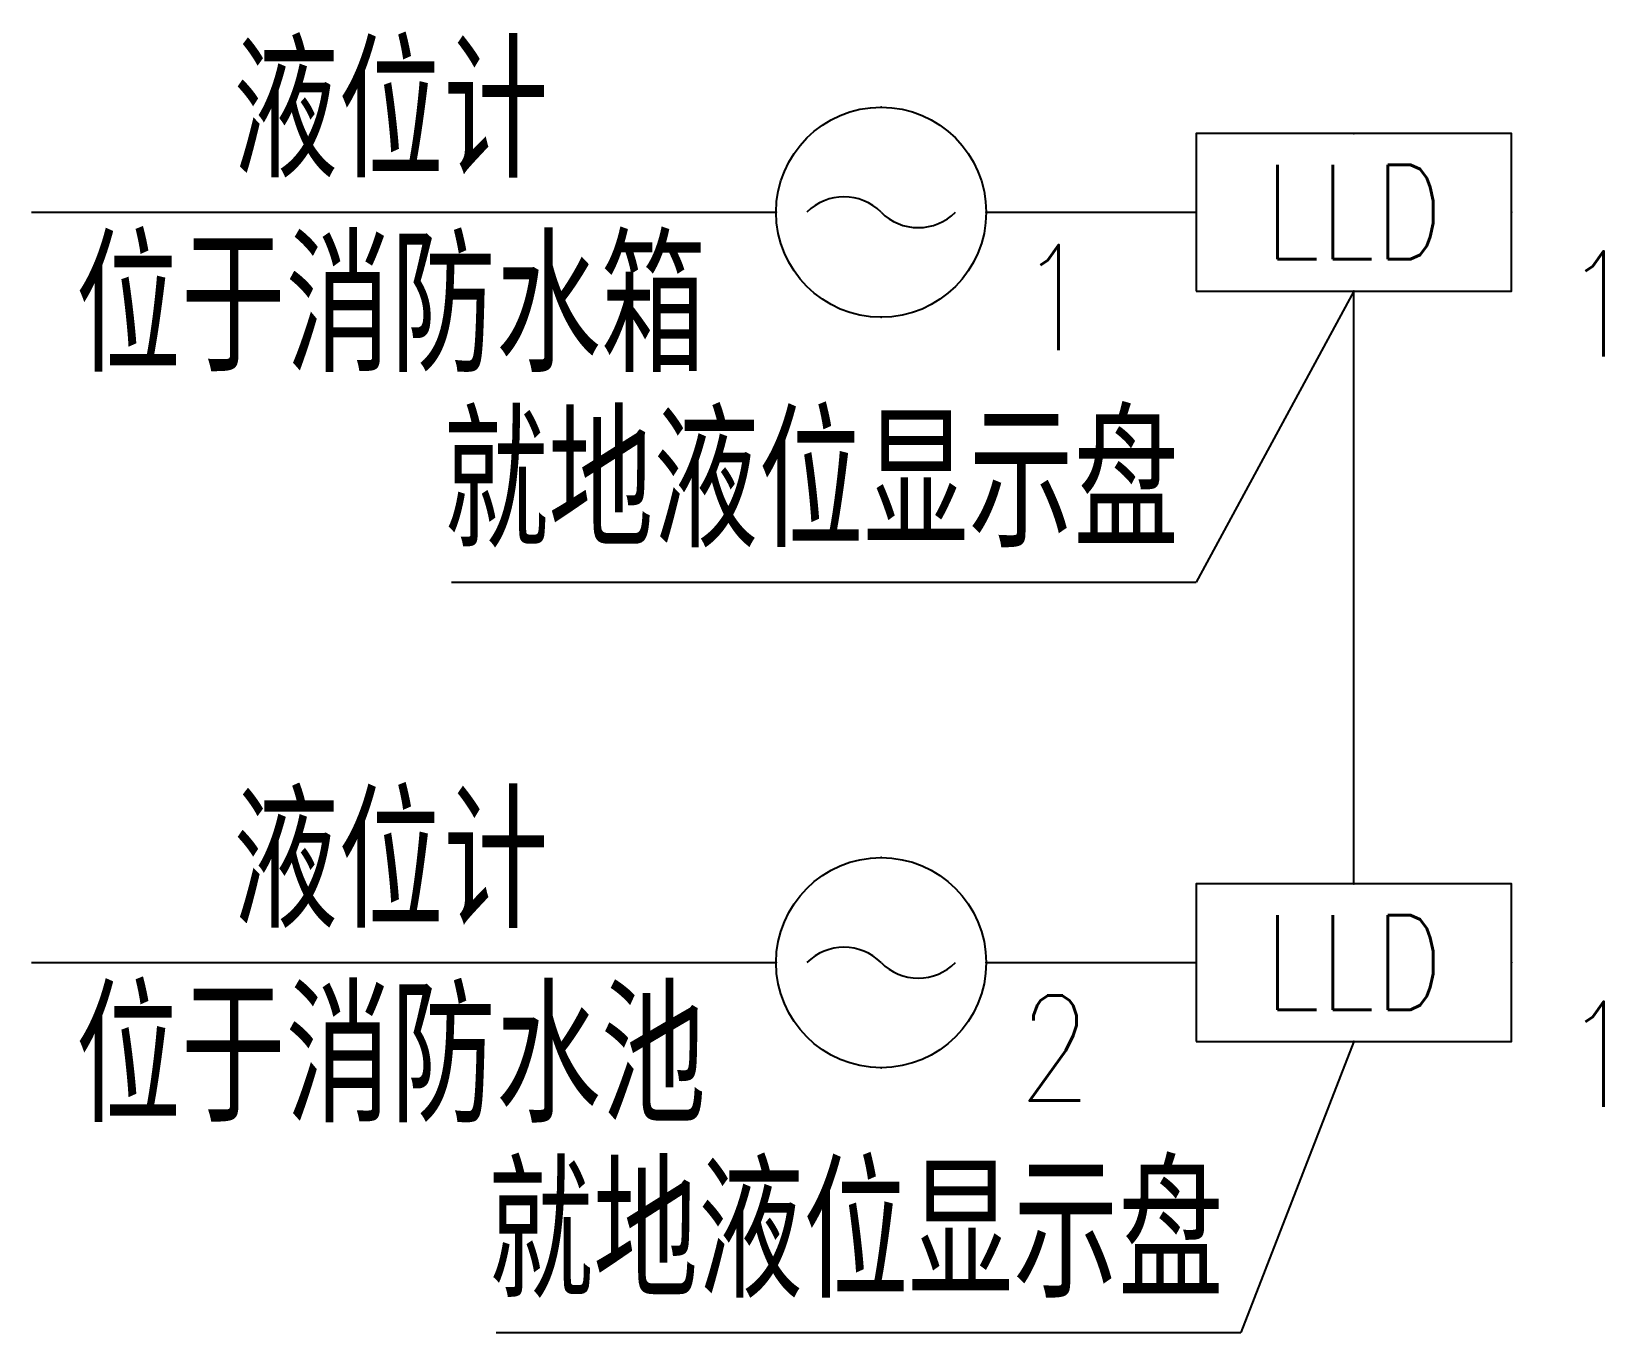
# Model space of a CAD drawing. Header units: millimetres. Extents: x 471 to 3464, y 162 to 2640.
import ezdxf
from ezdxf.enums import TextEntityAlignment as Align
from ezdxf.lldxf.tags import DXFTag

# ---------------------------------------------------------------- set-up
doc = ezdxf.new("R2010")
doc.units = ezdxf.units.MM
doc.header["$LTSCALE"] = 1000
doc.layers.add('E-EQUIP', color=4, linetype='Continuous')
doc.layers.add('E-SYST', color=7, linetype='Continuous')
doc.styles.add('E-TEXT', font='romans.shx', dxfattribs={"width": 0.8, "bigfont": 'hztxt.shx'})
doc.styles.get("Standard").update_dxf_attribs({"font": 'tjromans.shx', "width": 0.8, "bigfont": 'tj-hztxt.shx'})
tags = doc.linetypes.add('TJAD_FA_L', pattern='A,0.75,-0.05,["L",Standard,S=0.2,R=0,X=0,Y=-0.1],-0.175', length=0.975).pattern_tags.tags
tags[6] = DXFTag(74, 10)

# ---------------------------------------------------------------- blocks, each defined once
blk = doc.blocks.new('FA-35-就地液位显示盘')
blk.add_lwpolyline([(-3, 0), (3, 0), (3, 3), (-3, 3)], close=True)
for p in [(0, 3), (-3, 1.5), (3, 1.5), (0, 0)]:
    blk.add_point(p)
at = {"color": 6, "insert": (0, 1.504), "char_height": 1.8, "width": 6, "attachment_point": 5, "line_spacing_factor": 0.6, "style": 'E-TEXT'}
blk.add_mtext('LLD', dxfattribs=at)
blk = doc.blocks.new('FA-36-液位计')
blk.add_circle((0, 0), 2)
at = {"color": 6}
for centre, start, end in [((-0.707, -0.707), 45, 135), ((0.707, 0.707), 225, 315)]:
    blk.add_arc(centre, 1, start, end, dxfattribs=at)
for p in [(0, 2), (-2, 0), (2, 0), (0, -2)]:
    blk.add_point(p)

msp = doc.modelspace()

# ---------------------------------------------------------------- linework, layer by layer
at = {"layer": 'E-SYST', "color": 6}
for p, q in [((470.7, 2295.6), (1888.4, 2295.6)), ((2988.4, 2145.6), (2688.4, 1591.3)), ((1270.7, 1591.3), (2688.4, 1591.3)), ((470.7, 866.8), (1888.4, 866.8)), ((2988.4, 716.8), (2773.5, 162.5)), ((1355.7, 162.5), (2773.5, 162.5))]:
    msp.add_line(p, q, dxfattribs=at)
at = {"layer": 'E-SYST', "color": 11}
for p, q in [((2288.4, 2295.6), (2688.4, 2295.6)), ((2288.4, 866.8), (2688.4, 866.8))]:
    msp.add_line(p, q, dxfattribs=at)
at = {"layer": 'E-SYST', "color": 1, "linetype": 'TJAD_FA_L'}
msp.add_line((2988.4, 1016.8), (2988.4, 2145.6), dxfattribs=at)

# ---------------------------------------------------------------- block references
at = {"layer": 'E-EQUIP', "xscale": 100, "yscale": 100, "zscale": 100}
for name, p in [('FA-36-液位计', (2088.4, 2295.6)), ('FA-35-就地液位显示盘', (2988.4, 2145.6)), ('FA-36-液位计', (2088.4, 866.8)), ('FA-35-就地液位显示盘', (2988.4, 716.8))]:
    msp.add_blockref(name, p, dxfattribs=at)

# ---------------------------------------------------------------- texts
at = {"layer": 'E-SYST', "color": 6, "style": 'E-TEXT', "width": 0.8}
for s, p in [('液位计', (1154.9, 2361.7)), ('位于消防水箱', (1154.9, 1991.4)), ('就地液位显示盘', (1954.9, 1657.4)), ('液位计', (1154.9, 932.9)), ('位于消防水池', (1154.9, 562.6)), ('就地液位显示盘', (2040, 228.6))]:
    msp.add_text(s, height=250, dxfattribs=at).set_placement(p, align=Align.CENTER)
for s, p in [('1', (2350.9, 2033.1)), ('1', (3388.4, 2021.2)), ('2', (2350.9, 604.3)), ('1', (3388.4, 592.4))]:
    msp.add_text(s, height=200, dxfattribs=at).set_placement(p)

doc.saveas('drawing.dxf')
